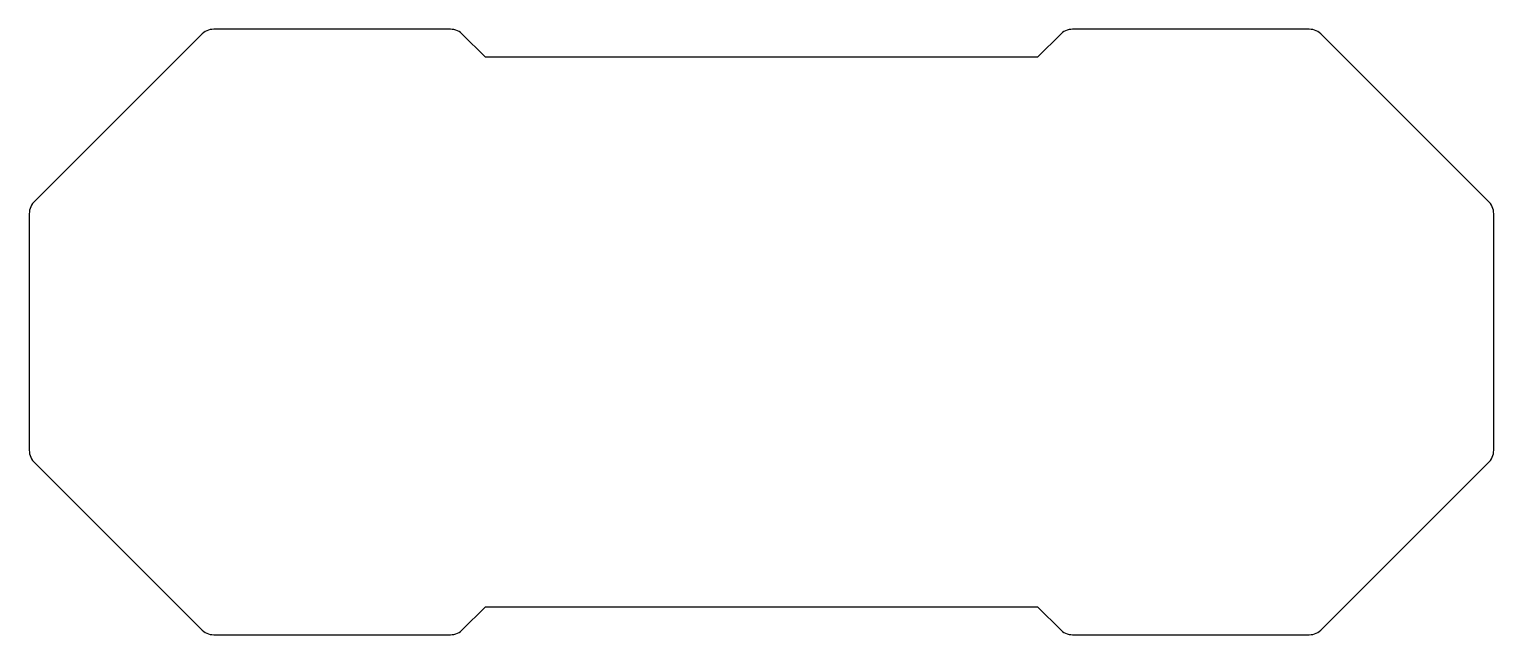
# Model space of a CAD drawing. Header units: metres. Extents: x -17.6 to 67.6, y -17.6 to 17.6.
import ezdxf

# ---------------------------------------------------------------- set-up
doc = ezdxf.new("R2010")
doc.units = ezdxf.units.M

msp = doc.modelspace()

# ---------------------------------------------------------------- linework, layer by layer
for p, q in [((-7.55742, 17.373), (-17.373, 7.55742)), ((-7.47607, 17.4388), (-7.55742, 17.373)), ((-7.38828, 17.4958), (-7.47607, 17.4388)), ((-7.29501, 17.5434), (-7.38828, 17.4958)), ((-7.1973, 17.5809), (-7.29501, 17.5434)), ((-7.09619, 17.608), (-7.1973, 17.5809)), ((-6.99281, 17.6243), (-7.09619, 17.608)), ((-6.88829, 17.6298), (-6.99281, 17.6243)), ((6.88829, 17.6298), (-6.88829, 17.6298)), ((6.99281, 17.6243), (6.88829, 17.6298)), ((7.09619, 17.608), (6.99281, 17.6243)), ((7.1973, 17.5809), (7.09619, 17.608)), ((7.29501, 17.5434), (7.1973, 17.5809)), ((7.38829, 17.4958), (7.29501, 17.5434)), ((7.47607, 17.4388), (7.38829, 17.4958)), ((7.55742, 17.373), (7.47607, 17.4388)), ((8.93385, 15.9965), (7.55742, 17.373)), ((42.4426, 17.373), (41.0661, 15.9965)), ((42.5239, 17.4388), (42.4426, 17.373)), ((42.6117, 17.4958), (42.5239, 17.4388)), ((42.705, 17.5434), (42.6117, 17.4958)), ((42.8027, 17.5809), (42.705, 17.5434)), ((42.9038, 17.608), (42.8027, 17.5809)), ((43.0072, 17.6243), (42.9038, 17.608)), ((43.1117, 17.6298), (43.0072, 17.6243)), ((56.8883, 17.6298), (43.1117, 17.6298)), ((56.9928, 17.6243), (56.8883, 17.6298)), ((57.0962, 17.608), (56.9928, 17.6243)), ((57.1973, 17.5809), (57.0962, 17.608)), ((57.295, 17.5434), (57.1973, 17.5809)), ((57.3883, 17.4958), (57.295, 17.5434)), ((57.4761, 17.4388), (57.3883, 17.4958)), ((57.5574, 17.373), (57.4761, 17.4388)), ((67.373, 7.55742), (57.5574, 17.373)), ((9, 16), (8.93385, 15.9965)), ((41, 16), (9, 16)), ((41.0661, 15.9965), (41, 16)), ((-17.6243, 6.99281), (-17.6298, 6.88829)), ((-17.6298, 6.88829), (-17.6298, -6.88829)), ((-17.608, 7.09619), (-17.6243, 6.99281)), ((-17.5809, 7.1973), (-17.608, 7.09619)), ((-17.5434, 7.29501), (-17.5809, 7.1973)), ((-17.4958, 7.38828), (-17.5434, 7.29501)), ((-17.4388, 7.47607), (-17.4958, 7.38828)), ((-17.373, 7.55742), (-17.4388, 7.47607)), ((67.4388, 7.47607), (67.373, 7.55742)), ((67.4958, 7.38828), (67.4388, 7.47607)), ((67.5434, 7.29501), (67.4958, 7.38828)), ((67.5809, 7.1973), (67.5434, 7.29501)), ((67.608, 7.09619), (67.5809, 7.1973)), ((67.6243, 6.99281), (67.608, 7.09619)), ((67.6298, 6.88829), (67.6243, 6.99281)), ((67.6298, -6.88829), (67.6298, 6.88829)), ((-17.6298, -6.88829), (-17.6243, -6.99281)), ((-17.6243, -6.99281), (-17.608, -7.09619)), ((-17.608, -7.09619), (-17.5809, -7.1973)), ((-17.5809, -7.1973), (-17.5434, -7.29501)), ((-17.5434, -7.29501), (-17.4958, -7.38828)), ((-17.4958, -7.38828), (-17.4388, -7.47607)), ((-17.4388, -7.47607), (-17.373, -7.55742)), ((-17.373, -7.55742), (-7.55742, -17.373)), ((57.5574, -17.373), (67.373, -7.55742)), ((67.373, -7.55742), (67.4388, -7.47607)), ((67.4388, -7.47607), (67.4958, -7.38828)), ((67.4958, -7.38828), (67.5434, -7.29501)), ((67.5434, -7.29501), (67.5809, -7.1973)), ((67.5809, -7.1973), (67.608, -7.09619)), ((67.608, -7.09619), (67.6243, -6.99281)), ((67.6243, -6.99281), (67.6298, -6.88829)), ((7.55742, -17.373), (8.93385, -15.9965)), ((8.93385, -15.9965), (9, -16)), ((9, -16), (41, -16)), ((41, -16), (41.0661, -15.9965)), ((41.0661, -15.9965), (42.4426, -17.373)), ((-7.55742, -17.373), (-7.47607, -17.4388)), ((-7.47607, -17.4388), (-7.38829, -17.4958)), ((-7.38829, -17.4958), (-7.29501, -17.5434)), ((-7.29501, -17.5434), (-7.1973, -17.5809)), ((-7.1973, -17.5809), (-7.09619, -17.608)), ((-7.09619, -17.608), (-6.99281, -17.6243)), ((-6.99281, -17.6243), (-6.88829, -17.6298)), ((-6.88829, -17.6298), (6.88829, -17.6298)), ((6.88829, -17.6298), (6.99281, -17.6243)), ((6.99281, -17.6243), (7.09619, -17.608)), ((7.09619, -17.608), (7.1973, -17.5809)), ((7.1973, -17.5809), (7.29501, -17.5434)), ((7.29501, -17.5434), (7.38829, -17.4958)), ((7.38829, -17.4958), (7.47607, -17.4388)), ((7.47607, -17.4388), (7.55742, -17.373)), ((42.4426, -17.373), (42.5239, -17.4388)), ((42.5239, -17.4388), (42.6117, -17.4958)), ((42.6117, -17.4958), (42.705, -17.5434)), ((42.705, -17.5434), (42.8027, -17.5809)), ((42.8027, -17.5809), (42.9038, -17.608)), ((42.9038, -17.608), (43.0072, -17.6243)), ((43.0072, -17.6243), (43.1117, -17.6298)), ((43.1117, -17.6298), (56.8883, -17.6298)), ((56.8883, -17.6298), (56.9928, -17.6243)), ((56.9928, -17.6243), (57.0962, -17.608)), ((57.0962, -17.608), (57.1973, -17.5809)), ((57.1973, -17.5809), (57.295, -17.5434)), ((57.295, -17.5434), (57.3883, -17.4958)), ((57.3883, -17.4958), (57.4761, -17.4388)), ((57.4761, -17.4388), (57.5574, -17.373))]:
    msp.add_line(p, q)

doc.saveas('drawing.dxf')
